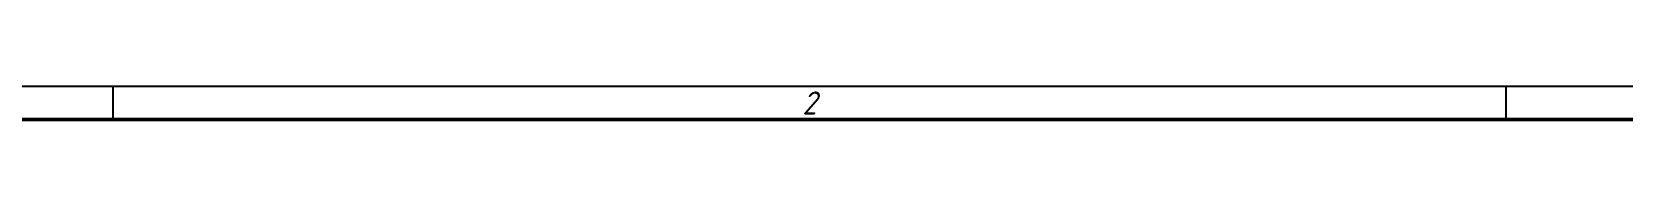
# Model space of a CAD drawing. Header units: millimetres. Extents: x -1043 to 2000, y -675 to 1302.
# Drawn here: x 408.8 to 648.7, y -86.4 to -81.4 of the extents above; entities that cross this region are included whole.
import ezdxf
from ezdxf.enums import TextEntityAlignment as Align

# ---------------------------------------------------------------- set-up
doc = ezdxf.new("R2010")
doc.units = ezdxf.units.MM
doc.layers.add('AM_BOR', color=7, linetype='Continuous', lineweight=35)
doc.layers.add('основные', color=7, linetype='Continuous', lineweight=35)
doc.styles.add('ACGOSTTS', font='geniso.shx', dxfattribs={"oblique": 15})

# ---------------------------------------------------------------- blocks, each defined once
blk = doc.blocks.new('GOST_A1_LANDSCAPE')
at = {"layer": 'AM_BOR', "color": 1, "lineweight": 25}
for p, q in [((841, 594), (0, 594)), ((421, 594), (421, 589)), ((631, 594), (631, 589))]:
    blk.add_line(p, q, dxfattribs=at)
at = {"layer": 'AM_BOR', "color": 7, "lineweight": 50}
blk.add_line((836, 589), (20, 589), dxfattribs=at)
at = {"layer": 'AM_BOR', "color": 1, "lineweight": 25, "style": 'ACGOSTTS', "oblique": 15}
blk.add_text('2', height=3.5, dxfattribs=at).set_placement((526, 591.5), align=Align.MIDDLE_CENTER)

msp = doc.modelspace()

# ---------------------------------------------------------------- block references
at = {"layer": 'основные', "lineweight": 0}
msp.add_blockref('GOST_A1_LANDSCAPE', (0, -675.362), dxfattribs=at)

doc.saveas('drawing.dxf')
